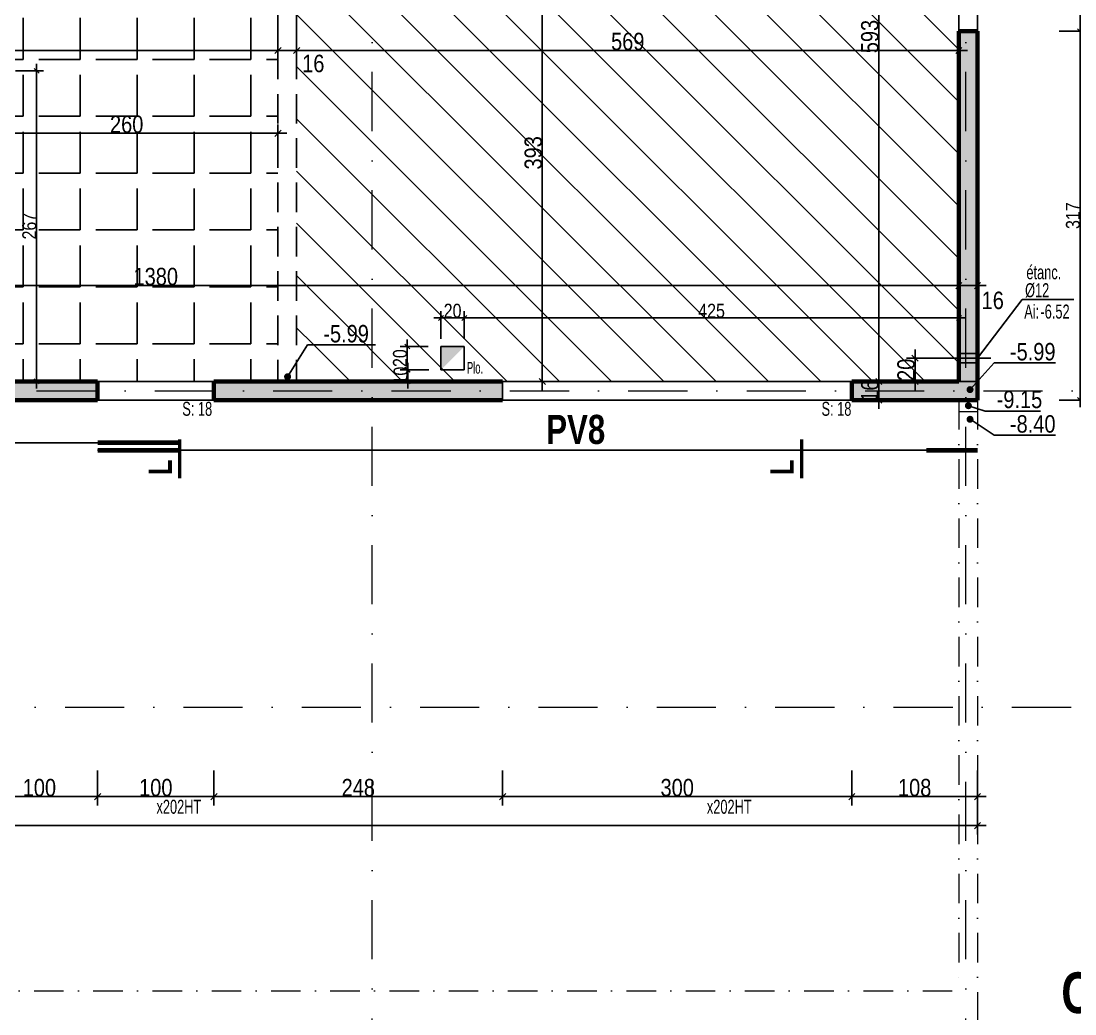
# Model space of a CAD drawing. Header units: millimetres. Extents: x 0 to 26881, y -27198 to -22998.
# Drawn here: x 22636 to 23542, y -25708 to -24855 of the extents above; entities that cross this region are included whole.
import ezdxf
from ezdxf.enums import TextEntityAlignment as Align

# ---------------------------------------------------------------- set-up
doc = ezdxf.new("R2010")
doc.units = ezdxf.units.MM
doc.linetypes.add('CACHEX2', pattern=[19.05, 12.7, -6.35])
doc.linetypes.add('TIRETPTX2', pattern=[50.8, 25.4, -12.7, 0, -12.7])
for name, color, linetype in [('01_cote_gen', 4, 'Continuous'), ('01_linteaux', 2, 'Continuous'), ('01_murs_sup', 2, 'CACHEX2'), ('01_poch_BN', 9, 'Continuous'), ('01_poch_murs', 253, 'Continuous'), ('01_poch_poteaux', 250, 'Continuous'), ('01_resv', 32, 'Continuous'), ('01_texte', 230, 'Continuous'), ('AA_COTES', 2, 'Continuous')]:
    doc.layers.add(name, color=color, linetype=linetype)
doc.layers.add('01_murs_coup', color=5, linetype='Continuous', lineweight=60)
doc.layers.add('01_tram_axes', color=2, linetype='TIRETPTX2', lineweight=9)
doc.styles.add('ARIAL NA', font='ARIALN.TTF')
doc.styles.add('impact', font='impact.ttf')
doc.styles.add('STYLE2', font='ARIALN.TTF')
doc.dimstyles.new('JB50', dxfattribs={"dimscale": 0.1, "dimtxt": 150, "dimasz": 15, "dimexe": 0.1, "dimexo": 0.1, "dimgap": 0.09, "dimtad": 1, "dimdec": 1, "dimdsep": 46, "dimtxsty": 'STYLE2', "dimblk1": 'BOND_G', "dimblk2": 'BOND_D', "dimsah": 1, "dimcen": 1.5, "dimdle": 0.01, "dimse1": 1, "dimse2": 1, "dimclrd": 4, "dimclre": 2, "dimclrt": 6, "dimazin": 2, "dimtfac": 2.333333, "dimtdec": 1, "dimtix": 1, "dimtmove": 2, "dimatfit": 3, "dimldrblk": 'BOND_G', "dimfxl": 1, "dimtolj": 1, "dimtzin": 0, "dimarcsym": 0})
doc.dimstyles.new('JB50res', dxfattribs={"dimscale": 0.1, "dimtxt": 120, "dimasz": 12, "dimexe": 0.1, "dimexo": 0.1, "dimgap": 0.09, "dimtad": 1, "dimdec": 1, "dimdsep": 46, "dimtxsty": 'STYLE2', "dimblk1": 'BOND_G', "dimblk2": 'BOND_D', "dimsah": 1, "dimcen": 1.5, "dimdle": 0.01, "dimse1": 1, "dimse2": 1, "dimclrd": 4, "dimclre": 2, "dimclrt": 6, "dimazin": 2, "dimtfac": 2.333333, "dimtdec": 1, "dimtix": 1, "dimtmove": 2, "dimatfit": 3, "dimldrblk": 'BOND_G', "dimfxl": 1, "dimtolj": 1, "dimtzin": 0, "dimarcsym": 0})

# ---------------------------------------------------------------- blocks, each defined once
blk = doc.blocks.new('BOND_G')
at = {"layer": 'AA_COTES', "color": 0}
for p, q in [((0, -5), (0, 15)), ((5, 0), (-5, 0)), ((1.77, 1.77), (-1.77, -1.77))]:
    blk.add_line(p, q, dxfattribs=at)
blk = doc.blocks.new('BOND_D')
at = {"layer": 'AA_COTES', "color": 0}
for p, q in [((5, 0), (-5, 0)), ((-1.77, -1.77), (1.77, 1.77)), ((0, 5), (0, -15))]:
    blk.add_line(p, q, dxfattribs=at)
blk = doc.blocks.new('*D2570')
at = {"layer": '01_cote_gen', "color": 4, "lineweight": -2, "ltscale": 0.1, "transparency": 16777216}
blk.add_line((23546.39, -24764.61), (23546.39, -24862.21), dxfattribs=at)
at = {"layer": 'Defpoints', "color": 0, "ltscale": 0.1, "transparency": 16777216}
for p in [(23433.67, -24763.41), (23433.67, -24863.41), (23546.39, -24863.41)]:
    blk.add_point(p, dxfattribs=at)
at = {"layer": '01_cote_gen', "color": 4, "lineweight": -2, "ltscale": 0.1, "transparency": 16777216, "xscale": 1.2, "yscale": 1.2, "zscale": 1.2}
for name, p, rotation in [('BOND_G', (23546.39, -24763.41), 90), ('BOND_D', (23546.39, -24863.41), 270)]:
    blk.add_blockref(name, p, dxfattribs=dict(at, rotation=rotation))
at = {"layer": '01_cote_gen', "color": 6, "ltscale": 0.1, "transparency": 16777216, "insert": (23540.25, -24813.41), "char_height": 12, "attachment_point": 5, "rotation": 90, "style": 'STYLE2'}
blk.add_mtext('\\A1;100', dxfattribs=at)
blk = doc.blocks.new('*D2571')
at = {"layer": '01_cote_gen', "color": 4, "lineweight": -2, "ltscale": 0.1, "transparency": 16777216}
blk.add_line((23546.39, -24864.61), (23546.39, -25179.21), dxfattribs=at)
at = {"layer": 'Defpoints', "color": 0, "ltscale": 0.1, "transparency": 16777216}
for p in [(23528.39, -24863.41), (23433.67, -25180.41), (23546.39, -25180.41)]:
    blk.add_point(p, dxfattribs=at)
at = {"layer": '01_cote_gen', "color": 4, "lineweight": -2, "ltscale": 0.1, "transparency": 16777216, "xscale": 1.2, "yscale": 1.2, "zscale": 1.2}
for name, p, rotation in [('BOND_G', (23546.39, -24863.41), 90), ('BOND_D', (23546.39, -25180.41), 270)]:
    blk.add_blockref(name, p, dxfattribs=dict(at, rotation=rotation))
at = {"layer": '01_cote_gen', "color": 6, "ltscale": 0.1, "transparency": 16777216, "insert": (23540.25, -25021.91), "char_height": 12, "attachment_point": 5, "rotation": 90, "style": 'STYLE2'}
blk.add_mtext('\\A1;317', dxfattribs=at)
blk = doc.blocks.new('*D2573')
at = {"layer": '01_cote_gen', "color": 4, "lineweight": -2, "ltscale": 0.1, "transparency": 16777216}
blk.add_line((23456.72, -25546.31), (21311.72, -25546.31), dxfattribs=at)
at = {"layer": 'Defpoints', "color": 0, "ltscale": 0.1, "transparency": 16777216}
for p in [(21310.22, -25180.41), (23458.22, -25180.41), (21310.22, -25546.31)]:
    blk.add_point(p, dxfattribs=at)
at = {"layer": '01_cote_gen', "color": 4, "lineweight": -2, "ltscale": 0.1, "transparency": 16777216, "xscale": 1.5, "yscale": 1.5, "zscale": 1.5, "rotation": 180}
blk.add_blockref('BOND_D', (21310.22, -25546.31), dxfattribs=at)
at = {"layer": '01_cote_gen', "color": 4, "lineweight": -2, "ltscale": 0.1, "transparency": 16777216, "xscale": 1.5, "yscale": 1.5, "zscale": 1.5}
blk.add_blockref('BOND_G', (23458.22, -25546.31), dxfattribs=at)
at = {"layer": '01_cote_gen', "color": 6, "ltscale": 0.1, "transparency": 16777216, "insert": (22384.22, -25538.64), "char_height": 15, "attachment_point": 5, "style": 'STYLE2'}
blk.add_mtext('\\A1;2148', dxfattribs=at)
blk = doc.blocks.new('*D2574')
at = {"layer": '01_cote_gen', "color": 4, "lineweight": -2, "ltscale": 0.1, "transparency": 16777216}
blk.add_line((23456.72, -25521.39), (23351.72, -25521.39), dxfattribs=at)
at = {"layer": 'Defpoints', "color": 0, "ltscale": 0.1, "transparency": 16777216}
for p in [(23350.22, -25180.41), (23458.22, -25180.41), (23350.22, -25521.39)]:
    blk.add_point(p, dxfattribs=at)
at = {"layer": '01_cote_gen', "color": 4, "lineweight": -2, "ltscale": 0.1, "transparency": 16777216, "xscale": 1.5, "yscale": 1.5, "zscale": 1.5, "rotation": 180}
blk.add_blockref('BOND_D', (23350.22, -25521.39), dxfattribs=at)
at = {"layer": '01_cote_gen', "color": 4, "lineweight": -2, "ltscale": 0.1, "transparency": 16777216, "xscale": 1.5, "yscale": 1.5, "zscale": 1.5}
blk.add_blockref('BOND_G', (23458.22, -25521.39), dxfattribs=at)
at = {"layer": '01_cote_gen', "color": 6, "ltscale": 0.1, "transparency": 16777216, "insert": (23404.22, -25513.72), "char_height": 15, "attachment_point": 5, "style": 'STYLE2'}
blk.add_mtext('\\A1;108', dxfattribs=at)
blk = doc.blocks.new('*D2575')
at = {"layer": '01_cote_gen', "color": 4, "lineweight": -2, "ltscale": 0.1, "transparency": 16777216}
blk.add_line((23348.72, -25521.39), (23051.72, -25521.39), dxfattribs=at)
at = {"layer": 'Defpoints', "color": 0, "ltscale": 0.1, "transparency": 16777216}
for p in [(23050.22, -25180.41), (23350.22, -25180.41), (23050.22, -25521.39)]:
    blk.add_point(p, dxfattribs=at)
at = {"layer": '01_cote_gen', "color": 4, "lineweight": -2, "ltscale": 0.1, "transparency": 16777216, "xscale": 1.5, "yscale": 1.5, "zscale": 1.5, "rotation": 180}
blk.add_blockref('BOND_D', (23050.22, -25521.39), dxfattribs=at)
at = {"layer": '01_cote_gen', "color": 4, "lineweight": -2, "ltscale": 0.1, "transparency": 16777216, "xscale": 1.5, "yscale": 1.5, "zscale": 1.5}
blk.add_blockref('BOND_G', (23350.22, -25521.39), dxfattribs=at)
at = {"layer": '01_cote_gen', "color": 6, "ltscale": 0.1, "transparency": 16777216, "insert": (23200.22, -25513.72), "char_height": 15, "attachment_point": 5, "style": 'STYLE2'}
blk.add_mtext('\\A1;300', dxfattribs=at)
blk = doc.blocks.new('*D2576')
at = {"layer": '01_cote_gen', "color": 4, "lineweight": -2, "ltscale": 0.1, "transparency": 16777216}
blk.add_line((23048.72, -25521.39), (22803.72, -25521.39), dxfattribs=at)
at = {"layer": 'Defpoints', "color": 0, "ltscale": 0.1, "transparency": 16777216}
for p in [(22802.22, -25180.41), (23050.22, -25180.41), (22802.22, -25521.39)]:
    blk.add_point(p, dxfattribs=at)
at = {"layer": '01_cote_gen', "color": 4, "lineweight": -2, "ltscale": 0.1, "transparency": 16777216, "xscale": 1.5, "yscale": 1.5, "zscale": 1.5, "rotation": 180}
blk.add_blockref('BOND_D', (22802.22, -25521.39), dxfattribs=at)
at = {"layer": '01_cote_gen', "color": 4, "lineweight": -2, "ltscale": 0.1, "transparency": 16777216, "xscale": 1.5, "yscale": 1.5, "zscale": 1.5}
blk.add_blockref('BOND_G', (23050.22, -25521.39), dxfattribs=at)
at = {"layer": '01_cote_gen', "color": 6, "ltscale": 0.1, "transparency": 16777216, "insert": (22926.22, -25513.72), "char_height": 15, "attachment_point": 5, "style": 'STYLE2'}
blk.add_mtext('\\A1;248', dxfattribs=at)
blk = doc.blocks.new('*D2577')
at = {"layer": '01_cote_gen', "color": 4, "lineweight": -2, "ltscale": 0.1, "transparency": 16777216}
blk.add_line((22800.72, -25521.39), (22703.72, -25521.39), dxfattribs=at)
at = {"layer": 'Defpoints', "color": 0, "ltscale": 0.1, "transparency": 16777216}
for p in [(22702.22, -25180.41), (22802.22, -25180.41), (22702.22, -25521.39)]:
    blk.add_point(p, dxfattribs=at)
at = {"layer": '01_cote_gen', "color": 4, "lineweight": -2, "ltscale": 0.1, "transparency": 16777216, "xscale": 1.5, "yscale": 1.5, "zscale": 1.5, "rotation": 180}
blk.add_blockref('BOND_D', (22702.22, -25521.39), dxfattribs=at)
at = {"layer": '01_cote_gen', "color": 4, "lineweight": -2, "ltscale": 0.1, "transparency": 16777216, "xscale": 1.5, "yscale": 1.5, "zscale": 1.5}
blk.add_blockref('BOND_G', (22802.22, -25521.39), dxfattribs=at)
at = {"layer": '01_cote_gen', "color": 6, "ltscale": 0.1, "transparency": 16777216, "insert": (22752.22, -25513.72), "char_height": 15, "attachment_point": 5, "style": 'STYLE2'}
blk.add_mtext('\\A1;100', dxfattribs=at)
blk = doc.blocks.new('*D2578')
at = {"layer": '01_cote_gen', "color": 4, "lineweight": -2, "ltscale": 0.1, "transparency": 16777216}
blk.add_line((22700.72, -25521.39), (22603.72, -25521.39), dxfattribs=at)
at = {"layer": 'Defpoints', "color": 0, "ltscale": 0.1, "transparency": 16777216}
for p in [(22602.22, -25180.41), (22702.22, -25180.41), (22602.22, -25521.39)]:
    blk.add_point(p, dxfattribs=at)
at = {"layer": '01_cote_gen', "color": 4, "lineweight": -2, "ltscale": 0.1, "transparency": 16777216, "xscale": 1.5, "yscale": 1.5, "zscale": 1.5, "rotation": 180}
blk.add_blockref('BOND_D', (22602.22, -25521.39), dxfattribs=at)
at = {"layer": '01_cote_gen', "color": 4, "lineweight": -2, "ltscale": 0.1, "transparency": 16777216, "xscale": 1.5, "yscale": 1.5, "zscale": 1.5}
blk.add_blockref('BOND_G', (22702.22, -25521.39), dxfattribs=at)
at = {"layer": '01_cote_gen', "color": 6, "ltscale": 0.1, "transparency": 16777216, "insert": (22652.22, -25513.72), "char_height": 15, "attachment_point": 5, "style": 'STYLE2'}
blk.add_mtext('\\A1;100', dxfattribs=at)
blk = doc.blocks.new('*D3454')
at = {"layer": '01_cote_gen', "color": 4, "lineweight": -2, "ltscale": 0.1, "transparency": 16777216}
blk.add_line((23440.72, -25082.04), (22063.72, -25082.04), dxfattribs=at)
at = {"layer": 'Defpoints', "color": 0, "ltscale": 0.1, "transparency": 16777216}
for p in [(22062.22, -25000.19), (23442.22, -25035.4), (22062.22, -25082.04)]:
    blk.add_point(p, dxfattribs=at)
at = {"layer": '01_cote_gen', "color": 4, "lineweight": -2, "ltscale": 0.1, "transparency": 16777216, "xscale": 1.5, "yscale": 1.5, "zscale": 1.5, "rotation": 180}
blk.add_blockref('BOND_D', (22062.22, -25082.04), dxfattribs=at)
at = {"layer": '01_cote_gen', "color": 4, "lineweight": -2, "ltscale": 0.1, "transparency": 16777216, "xscale": 1.5, "yscale": 1.5, "zscale": 1.5}
blk.add_blockref('BOND_G', (23442.22, -25082.04), dxfattribs=at)
at = {"layer": '01_cote_gen', "color": 6, "ltscale": 0.1, "transparency": 16777216, "insert": (22752.22, -25074.37), "char_height": 15, "attachment_point": 5, "style": 'STYLE2'}
blk.add_mtext('\\A1;1380', dxfattribs=at)
blk = doc.blocks.new('*D3455')
at = {"layer": '01_cote_gen', "color": 4, "lineweight": -2, "ltscale": 0.1, "transparency": 16777216}
blk.add_line((23456.72, -25082.04), (23443.72, -25082.04), dxfattribs=at)
at = {"layer": 'Defpoints', "color": 0, "ltscale": 0.1, "transparency": 16777216}
for p in [(23458.22, -25021.91), (23442.22, -25046.07), (23442.22, -25082.04)]:
    blk.add_point(p, dxfattribs=at)
at = {"layer": '01_cote_gen', "color": 4, "lineweight": -2, "ltscale": 0.1, "transparency": 16777216, "xscale": 1.5, "yscale": 1.5, "zscale": 1.5, "rotation": 180}
blk.add_blockref('BOND_D', (23442.22, -25082.04), dxfattribs=at)
at = {"layer": '01_cote_gen', "color": 4, "lineweight": -2, "ltscale": 0.1, "transparency": 16777216, "xscale": 1.5, "yscale": 1.5, "zscale": 1.5}
blk.add_blockref('BOND_G', (23458.22, -25082.04), dxfattribs=at)
at = {"layer": '01_cote_gen', "color": 6, "ltscale": 0.1, "transparency": 16777216, "insert": (23471.32, -25094.81), "char_height": 15, "attachment_point": 5, "style": 'STYLE2'}
blk.add_mtext('\\A1;16', dxfattribs=at)
blk = doc.blocks.new('*D3542')
at = {"layer": '01_cote_gen', "color": 4, "lineweight": -2, "ltscale": 0.1, "transparency": 16777216}
blk.add_line((23084.31, -24772.91), (23084.31, -25162.91), dxfattribs=at)
at = {"layer": 'Defpoints', "color": 0, "ltscale": 0.1, "transparency": 16777216}
for p in [(23047.54, -24771.41), (23084.31, -25164.41), (23089.93, -25164.41)]:
    blk.add_point(p, dxfattribs=at)
at = {"layer": '01_cote_gen', "color": 4, "lineweight": -2, "ltscale": 0.1, "transparency": 16777216, "xscale": 1.5, "yscale": 1.5, "zscale": 1.5}
for name, p, rotation in [('BOND_G', (23084.31, -24771.41), 90), ('BOND_D', (23084.31, -25164.41), 270)]:
    blk.add_blockref(name, p, dxfattribs=dict(at, rotation=rotation))
at = {"layer": '01_cote_gen', "color": 6, "ltscale": 0.1, "transparency": 16777216, "insert": (23076.64, -24967.91), "char_height": 15, "attachment_point": 5, "rotation": 90, "style": 'STYLE2'}
blk.add_mtext('\\A1;393', dxfattribs=at)
blk = doc.blocks.new('*D3543')
at = {"layer": '01_cote_gen', "color": 4, "lineweight": -2, "ltscale": 0.1, "transparency": 16777216}
for p, q in [((23373.46, -25162.91), (23373.46, -25161.41)), ((23373.46, -25180.41), (23373.46, -25164.41)), ((23373.46, -25181.91), (23373.46, -25183.41))]:
    blk.add_line(p, q, dxfattribs=at)
at = {"layer": 'Defpoints', "color": 0, "ltscale": 0.1, "transparency": 16777216}
for p in [(23373.46, -25164.41), (23373.46, -25164.41), (23373.46, -25180.41)]:
    blk.add_point(p, dxfattribs=at)
at = {"layer": '01_cote_gen', "color": 4, "lineweight": -2, "ltscale": 0.1, "transparency": 16777216, "xscale": 1.5, "yscale": 1.5, "zscale": 1.5}
for name, p, rotation in [('BOND_D', (23373.46, -25164.41), 270), ('BOND_G', (23373.46, -25180.41), 90)]:
    blk.add_blockref(name, p, dxfattribs=dict(at, rotation=rotation))
at = {"layer": '01_cote_gen', "color": 6, "ltscale": 0.1, "transparency": 16777216, "insert": (23365.79, -25172.41), "char_height": 15, "attachment_point": 5, "rotation": 90, "style": 'STYLE2'}
blk.add_mtext('\\A1;16', dxfattribs=at)
blk = doc.blocks.new('*D3544')
at = {"layer": '01_cote_gen', "color": 4, "lineweight": -2, "ltscale": 0.1, "transparency": 16777216}
blk.add_line((23373.46, -25162.91), (23373.46, -24572.91), dxfattribs=at)
at = {"layer": 'Defpoints', "color": 0, "ltscale": 0.1, "transparency": 16777216}
for p in [(23373.46, -24571.41), (23396.22, -24571.41), (23396.22, -25164.41)]:
    blk.add_point(p, dxfattribs=at)
at = {"layer": '01_cote_gen', "color": 4, "lineweight": -2, "ltscale": 0.1, "transparency": 16777216, "xscale": 1.5, "yscale": 1.5, "zscale": 1.5}
for name, p, rotation in [('BOND_D', (23373.46, -24571.41), 90), ('BOND_G', (23373.46, -25164.41), 270)]:
    blk.add_blockref(name, p, dxfattribs=dict(at, rotation=rotation))
at = {"layer": '01_cote_gen', "color": 6, "ltscale": 0.1, "transparency": 16777216, "insert": (23365.79, -24867.91), "char_height": 15, "attachment_point": 5, "rotation": 90, "style": 'STYLE2'}
blk.add_mtext('\\A1;593', dxfattribs=at)
blk = doc.blocks.new('*D3764')
at = {"layer": '01_cote_gen', "color": 4, "lineweight": -2, "ltscale": 0.1, "transparency": 16777216}
blk.add_line((23440.72, -24879.93), (22874.72, -24879.93), dxfattribs=at)
at = {"layer": 'Defpoints', "color": 0, "ltscale": 0.1, "transparency": 16777216}
for p in [(22873.22, -24879.93), (22873.22, -24882.97), (23442.22, -24898.18)]:
    blk.add_point(p, dxfattribs=at)
at = {"layer": '01_cote_gen', "color": 4, "lineweight": -2, "ltscale": 0.1, "transparency": 16777216, "xscale": 1.5, "yscale": 1.5, "zscale": 1.5, "rotation": 180}
blk.add_blockref('BOND_D', (22873.22, -24879.93), dxfattribs=at)
at = {"layer": '01_cote_gen', "color": 4, "lineweight": -2, "ltscale": 0.1, "transparency": 16777216, "xscale": 1.5, "yscale": 1.5, "zscale": 1.5}
blk.add_blockref('BOND_G', (23442.22, -24879.93), dxfattribs=at)
at = {"layer": '01_cote_gen', "color": 6, "ltscale": 0.1, "transparency": 16777216, "insert": (23157.72, -24872.26), "char_height": 15, "attachment_point": 5, "style": 'STYLE2'}
blk.add_mtext('\\A1;569', dxfattribs=at)
blk = doc.blocks.new('*D3765')
at = {"layer": '01_cote_gen', "color": 4, "lineweight": -2, "ltscale": 0.1, "transparency": 16777216}
blk.add_line((22871.72, -24879.93), (22858.72, -24879.93), dxfattribs=at)
at = {"layer": 'Defpoints', "color": 0, "ltscale": 0.1, "transparency": 16777216}
for p in [(22857.22, -24857.62), (22857.22, -24879.93), (22873.22, -24872.43)]:
    blk.add_point(p, dxfattribs=at)
at = {"layer": '01_cote_gen', "color": 4, "lineweight": -2, "ltscale": 0.1, "transparency": 16777216, "xscale": 1.5, "yscale": 1.5, "zscale": 1.5, "rotation": 180}
blk.add_blockref('BOND_D', (22857.22, -24879.93), dxfattribs=at)
at = {"layer": '01_cote_gen', "color": 4, "lineweight": -2, "ltscale": 0.1, "transparency": 16777216, "xscale": 1.5, "yscale": 1.5, "zscale": 1.5}
blk.add_blockref('BOND_G', (22873.22, -24879.93), dxfattribs=at)
at = {"layer": '01_cote_gen', "color": 6, "ltscale": 0.1, "transparency": 16777216, "insert": (22887.57, -24891.15), "char_height": 15, "attachment_point": 5, "style": 'STYLE2'}
blk.add_mtext('\\A1;16', dxfattribs=at)
blk = doc.blocks.new('*D3806')
at = {"layer": '01_poch_BN', "color": 4, "lineweight": -2, "ltscale": 0.1, "transparency": 16777216}
blk.add_line((23404.58, -25162.91), (23404.58, -25145.91), dxfattribs=at)
at = {"layer": 'Defpoints', "color": 0, "ltscale": 0.1, "transparency": 16777216}
for p in [(23404.58, -25144.41), (23426.99, -25144.41), (23421.47, -25164.41)]:
    blk.add_point(p, dxfattribs=at)
at = {"layer": '01_poch_BN', "color": 4, "lineweight": -2, "ltscale": 0.1, "transparency": 16777216, "xscale": 1.5, "yscale": 1.5, "zscale": 1.5}
for name, p, rotation in [('BOND_D', (23404.58, -25144.41), 90), ('BOND_G', (23404.58, -25164.41), 270)]:
    blk.add_blockref(name, p, dxfattribs=dict(at, rotation=rotation))
at = {"layer": '01_poch_BN', "color": 6, "ltscale": 0.1, "transparency": 16777216, "insert": (23396.91, -25154.41), "char_height": 15, "attachment_point": 5, "rotation": 90, "style": 'STYLE2'}
blk.add_mtext('\\A1;20', dxfattribs=at)
blk = doc.blocks.new('*D3924')
at = {"layer": '01_resv', "color": 4, "lineweight": -2, "ltscale": 0.1, "transparency": 16777216}
for p, q in [((22968.74, -25153.19), (22968.74, -25151.99)), ((22968.74, -25154.39), (22968.74, -25164.41)), ((22968.74, -25165.61), (22968.74, -25166.81))]:
    blk.add_line(p, q, dxfattribs=at)
at = {"layer": 'Defpoints', "color": 0, "ltscale": 0.1, "transparency": 16777216}
for p in [(23012.13, -25154.39), (22968.74, -25164.41), (23012.13, -25164.41)]:
    blk.add_point(p, dxfattribs=at)
at = {"layer": '01_resv', "color": 4, "lineweight": -2, "ltscale": 0.1, "transparency": 16777216, "xscale": 1.2, "yscale": 1.2, "zscale": 1.2}
for name, p, rotation in [('BOND_G', (22968.74, -25154.39), 270), ('BOND_D', (22968.74, -25164.41), 90)]:
    blk.add_blockref(name, p, dxfattribs=dict(at, rotation=rotation))
at = {"layer": '01_resv', "color": 6, "ltscale": 0.1, "transparency": 16777216, "insert": (22962.6, -25159.4), "char_height": 12, "attachment_point": 5, "rotation": 90, "style": 'STYLE2'}
blk.add_mtext('\\A1;10', dxfattribs=at)
blk = doc.blocks.new('*D3925')
at = {"layer": '01_resv', "color": 4, "lineweight": -2, "ltscale": 0.1, "transparency": 16777216}
blk.add_line((22968.24, -25153.19), (22968.24, -25135.59), dxfattribs=at)
at = {"layer": 'Defpoints', "color": 0, "ltscale": 0.1, "transparency": 16777216}
for p in [(22968.24, -25134.39), (23011.07, -25134.39), (22983.41, -25154.39)]:
    blk.add_point(p, dxfattribs=at)
at = {"layer": '01_resv', "color": 4, "lineweight": -2, "ltscale": 0.1, "transparency": 16777216, "xscale": 1.2, "yscale": 1.2, "zscale": 1.2}
for name, p, rotation in [('BOND_D', (22968.24, -25134.39), 90), ('BOND_G', (22968.24, -25154.39), 270)]:
    blk.add_blockref(name, p, dxfattribs=dict(at, rotation=rotation))
at = {"layer": '01_resv', "color": 6, "ltscale": 0.1, "transparency": 16777216, "insert": (22962.1, -25144.39), "char_height": 12, "attachment_point": 5, "rotation": 90, "style": 'STYLE2'}
blk.add_mtext('\\A1;20', dxfattribs=at)
blk = doc.blocks.new('*D3926')
at = {"layer": '01_resv', "color": 4, "lineweight": -2, "ltscale": 0.1, "transparency": 16777216}
blk.add_line((22998.44, -25109.87), (23016.04, -25109.87), dxfattribs=at)
at = {"layer": 'Defpoints', "color": 0, "ltscale": 0.1, "transparency": 16777216}
for p in [(23017.24, -25109.87), (22997.24, -25134.39), (23017.24, -25134.39)]:
    blk.add_point(p, dxfattribs=at)
at = {"layer": '01_resv', "color": 4, "lineweight": -2, "ltscale": 0.1, "transparency": 16777216, "xscale": 1.2, "yscale": 1.2, "zscale": 1.2, "rotation": 180}
blk.add_blockref('BOND_G', (22997.24, -25109.87), dxfattribs=at)
at = {"layer": '01_resv', "color": 4, "lineweight": -2, "ltscale": 0.1, "transparency": 16777216, "xscale": 1.2, "yscale": 1.2, "zscale": 1.2}
blk.add_blockref('BOND_D', (23017.24, -25109.87), dxfattribs=at)
at = {"layer": '01_resv', "color": 6, "ltscale": 0.1, "transparency": 16777216, "insert": (23007.24, -25103.74), "char_height": 12, "attachment_point": 5, "style": 'STYLE2'}
blk.add_mtext('\\A1;20', dxfattribs=at)
blk = doc.blocks.new('*D3927')
at = {"layer": '01_resv', "color": 4, "lineweight": -2, "ltscale": 0.1, "transparency": 16777216}
blk.add_line((23018.44, -25109.87), (23441.02, -25109.87), dxfattribs=at)
at = {"layer": 'Defpoints', "color": 0, "ltscale": 0.1, "transparency": 16777216}
for p in [(23442.22, -25109.87), (23017.24, -25117.93), (23442.22, -25117.93)]:
    blk.add_point(p, dxfattribs=at)
at = {"layer": '01_resv', "color": 4, "lineweight": -2, "ltscale": 0.1, "transparency": 16777216, "xscale": 1.2, "yscale": 1.2, "zscale": 1.2, "rotation": 180}
blk.add_blockref('BOND_G', (23017.24, -25109.87), dxfattribs=at)
at = {"layer": '01_resv', "color": 4, "lineweight": -2, "ltscale": 0.1, "transparency": 16777216, "xscale": 1.2, "yscale": 1.2, "zscale": 1.2}
blk.add_blockref('BOND_D', (23442.22, -25109.87), dxfattribs=at)
at = {"layer": '01_resv', "color": 6, "ltscale": 0.1, "transparency": 16777216, "insert": (23229.73, -25103.74), "char_height": 12, "attachment_point": 5, "style": 'STYLE2'}
blk.add_mtext('\\A1;425', dxfattribs=at)
blk = doc.blocks.new('*D4224')
at = {"layer": '01_cote_gen', "color": 4, "lineweight": -2, "transparency": 16777216}
blk.add_line((22649.77, -24898.61), (22649.77, -25163.21), dxfattribs=at)
at = {"layer": 'Defpoints', "color": 0, "transparency": 16777216}
for p in [(22579.21, -24897.41), (22646.49, -25164.41), (22649.77, -25164.41)]:
    blk.add_point(p, dxfattribs=at)
at = {"layer": '01_cote_gen', "color": 4, "lineweight": -2, "transparency": 16777216, "xscale": 1.2, "yscale": 1.2, "zscale": 1.2}
for name, p, rotation in [('BOND_G', (22649.77, -24897.41), 90), ('BOND_D', (22649.77, -25164.41), 270)]:
    blk.add_blockref(name, p, dxfattribs=dict(at, rotation=rotation))
at = {"layer": '01_cote_gen', "color": 6, "transparency": 16777216, "insert": (22643.63, -25030.91), "char_height": 12, "attachment_point": 5, "rotation": 90, "style": 'STYLE2'}
blk.add_mtext('\\A1;267', dxfattribs=at)
blk = doc.blocks.new('*D4226')
at = {"layer": '01_cote_gen', "color": 4, "lineweight": -2, "transparency": 16777216}
blk.add_line((22598.72, -24951.09), (22855.72, -24951.09), dxfattribs=at)
at = {"layer": 'Defpoints', "color": 0, "transparency": 16777216}
for p in [(22857.22, -24951.09), (22597.22, -24973.59), (22857.22, -24973.59)]:
    blk.add_point(p, dxfattribs=at)
at = {"layer": '01_cote_gen', "color": 4, "lineweight": -2, "transparency": 16777216, "xscale": 1.5, "yscale": 1.5, "zscale": 1.5, "rotation": 180}
blk.add_blockref('BOND_G', (22597.22, -24951.09), dxfattribs=at)
at = {"layer": '01_cote_gen', "color": 4, "lineweight": -2, "transparency": 16777216, "xscale": 1.5, "yscale": 1.5, "zscale": 1.5}
blk.add_blockref('BOND_D', (22857.22, -24951.09), dxfattribs=at)
at = {"layer": '01_cote_gen', "color": 6, "transparency": 16777216, "insert": (22727.22, -24943.43), "char_height": 15, "attachment_point": 5, "style": 'STYLE2'}
blk.add_mtext('\\A1;260', dxfattribs=at)
blk = doc.blocks.new('*D4227')
at = {"layer": '01_cote_gen', "color": 4, "lineweight": -2, "transparency": 16777216}
blk.add_line((22855.72, -24879.93), (22350.72, -24879.93), dxfattribs=at)
at = {"layer": 'Defpoints', "color": 0, "transparency": 16777216}
for p in [(22349.22, -24872.43), (22349.22, -24879.93), (22857.22, -24872.43)]:
    blk.add_point(p, dxfattribs=at)
at = {"layer": '01_cote_gen', "color": 4, "lineweight": -2, "transparency": 16777216, "xscale": 1.5, "yscale": 1.5, "zscale": 1.5, "rotation": 180}
blk.add_blockref('BOND_D', (22349.22, -24879.93), dxfattribs=at)
at = {"layer": '01_cote_gen', "color": 4, "lineweight": -2, "transparency": 16777216, "xscale": 1.5, "yscale": 1.5, "zscale": 1.5}
blk.add_blockref('BOND_G', (22857.22, -24879.93), dxfattribs=at)
at = {"layer": '01_cote_gen', "color": 6, "transparency": 16777216, "insert": (22603.22, -24872.26), "char_height": 15, "attachment_point": 5, "style": 'STYLE2'}
blk.add_mtext('\\A1;508', dxfattribs=at)

msp = doc.modelspace()

# ---------------------------------------------------------------- hatches: boundary and pattern name
at = {"layer": '01_poch_murs', "ltscale": 0.1}
h = msp.add_hatch(dxfattribs=at)
h.set_pattern_fill('ANGLE', color=256, scale=7, angle=90)
h.set_pattern_definition([(90, (0, 0), (-48.895, 3e-15), [35.56, -13.335]), (180, (0, 0), (-6e-15, -48.895), [35.56, -13.335])])
h.paths.add_polyline_path([(22780.22, -23812.41), (22634.22, -23812.41), (22597.22, -23812.41), (22597.22, -24405.41), (22743.22, -24405.41), (22743.22, -24370.41), (22780.22, -24370.41)])
h.paths.add_polyline_path([(22798.22, -23812.41), (22780.22, -23812.41), (22780.22, -24370.41), (22743.22, -24370.41), (22743.22, -24405.41), (22597.22, -24405.41), (22597.22, -24414.41), (22761.22, -24414.41), (22761.22, -24388.41), (22857.22, -24388.41), (22857.22, -24370.41), (22798.22, -24370.41)])
h.paths.add_polyline_path([(22857.22, -23812.41), (22798.22, -23812.41), (22798.22, -24370.41), (22857.22, -24370.41)], flags=17)
h.paths.add_polyline_path([(22577.22, -23812.41), (22534.22, -23812.41), (22349.22, -23812.41), (22349.22, -23863.41), (22339.22, -23863.41), (22339.22, -24063.41), (22349.22, -24063.41), (22349.22, -24212.41), (22339.22, -24212.41), (22339.22, -24312.41), (22349.22, -24312.41), (22349.22, -24405.41), (22577.22, -24405.41)])
h.paths.add_polyline_path([(22597.22, -23829.07), (22587.72, -23816.78, -1.397777), (22586.81, -23814.09), (22577.22, -23813.79), (22577.22, -24405.41), (22597.22, -24405.41)])
h.paths.add_polyline_path([(22445.75, -24698.58, 1), (22507.71, -24698.58, 1)], flags=0)
h.paths.add_polyline_path([(22445.75, -24698.58, -1), (22507.71, -24698.58, -1)], flags=16)
h.paths.add_polyline_path([(22597.22, -24618.01, -0.136889), (22584.22, -24571.41), (22577.22, -24571.41), (22577.22, -25164.41), (22597.22, -25164.41), (22597.22, -25144.06), (22587.85, -25159.1, -1.698837), (22585.55, -25160.38, -0.588638), (22587.85, -25159.1), (22597.22, -25144.06)])
h.paths.add_polyline_path([(22857.22, -24571.41), (22680.22, -24571.41), (22674.22, -24571.41), (22674.22, -24661.41, -0.262444), (22597.22, -24618.01), (22597.22, -25164.41), (22754.22, -25164.41), (22854.22, -25164.41), (22857.22, -25164.41)])
h.paths.add_polyline_path([(22723.32, -24698.58, -1), (22785.28, -24698.58, -1)], flags=16)
h.paths.add_polyline_path([(22674.22, -24571.41), (22597.22, -24571.41), (22597.22, -24618.01, 0.262444), (22674.22, -24661.41)], flags=17)
h.paths.add_polyline_path([(22598.17, -23829.27), (22623.95, -23829.27), (22623.95, -23810.64), (22598.17, -23810.64)], flags=9)
h.paths.add_polyline_path([(22613.66, -23839.69), (22660.49, -23839.69), (22660.49, -23816.72), (22613.66, -23816.72)], flags=24)
h.paths.add_polyline_path([(22373.21, -23839.69), (22420.03, -23839.69), (22420.03, -23816.72), (22373.21, -23816.72)], flags=24)
h.paths.add_polyline_path([(22453.36, -24723.12), (22493.42, -24723.12), (22493.42, -24669.61), (22453.36, -24669.61)], flags=8)
h.paths.add_polyline_path([(22453.4, -25164.85), (22489.97, -25164.85), (22489.97, -25127.35), (22453.4, -25127.35)], flags=9)
h.paths.add_polyline_path([(22730.93, -24723.12), (22770.99, -24723.12), (22770.99, -24669.61), (22730.93, -24669.61)], flags=24)
h.paths.add_polyline_path([(22613.91, -25134.95), (22660.73, -25134.95), (22660.73, -25111.97), (22613.91, -25111.97)], flags=24)
h.paths.add_polyline_path([(22786.38, -25164.85), (22822.96, -25164.85), (22822.96, -25127.35), (22786.38, -25127.35)], flags=9)
h.paths.add_polyline_path([(22675.48, -24658.7), (22675.48, -24637.43), (22657.48, -24637.43), (22657.48, -24658.7)], flags=24)
h.paths.add_polyline_path([(22380.21, -24702.51), (22380.21, -24682.41), (22400.21, -24682.41), (22400.21, -24702.51)])
h.paths.add_polyline_path([(22387.18, -24571.41), (22387.18, -24621.4), (22362.18, -24621.4), (22362.18, -24571.43), (22366.32, -24571.41), (22349.22, -24571.41), (22349.22, -24667.41), (22339.22, -24667.41), (22339.22, -24767.41), (22349.22, -24767.41), (22349.22, -24863.41), (22339.22, -24863.41), (22339.22, -25063.41), (22349.22, -25063.41), (22349.22, -25164.41), (22417.22, -25164.41), (22517.22, -25164.41), (22577.22, -25164.41), (22577.22, -24571.41)])
h = msp.add_hatch(dxfattribs=at)
h.set_pattern_fill('ANSI31', color=256, scale=10, angle=90)
h.paths.add_polyline_path([(23442.22, -23963.41), (23442.22, -23812.41), (23280.22, -23812.41), (23180.22, -23812.41), (23056.22, -23812.41), (22956.22, -23812.41), (22938.22, -23812.41), (22938.22, -24370.41), (22947.22, -24370.41), (22947.22, -24414.41), (23442.22, -24414.41), (23442.22, -24163.41)])
h.paths.add_polyline_path([(22938.22, -23837.71), (22882.56, -23837.71), (22873.22, -23825.62), (22873.22, -24370.41), (22938.22, -24370.41)])
h.paths.add_polyline_path([(23442.22, -24414.41), (22947.22, -24414.41), (22947.22, -24446.41), (22947.22, -24452.41, -0.414214), (23037.22, -24542.41), (22947.22, -24542.41), (22947.22, -24548.41), (22947.22, -24553.41), (23442.22, -24553.41)])
h.paths.add_polyline_path([(23442.22, -24571.41), (22947.22, -24571.41), (22947.22, -24771.41), (22938.22, -24771.41), (22938.22, -25164.41), (23050.22, -25164.41), (23350.22, -25164.41), (23442.22, -25164.41), (23442.22, -24863.41), (23442.22, -24763.41)])
h.paths.add_polyline_path([(23178.04, -24698.58, -1), (23240, -24698.58, -1)], flags=16)
h.paths.add_polyline_path([(22929.22, -24571.41), (22873.22, -24571.41), (22873.22, -25147.95), (22882.56, -25132.97), (22938.22, -25132.97), (22938.22, -24771.41), (22929.22, -24771.41)])
h.paths.add_polyline_path([(23256.09, -23829.27), (23281.87, -23829.27), (23281.87, -23810.64), (23256.09, -23810.64)], flags=9)
h.paths.add_polyline_path([(23031.97, -23829.27), (23057.75, -23829.27), (23057.75, -23810.64), (23031.97, -23810.64)], flags=9)
h.paths.add_polyline_path([(23446.47, -24081.83), (23446.47, -24041.19), (23408.25, -24041.19), (23408.25, -24081.83)], flags=9)
h.paths.add_polyline_path([(23184.85, -24723.99), (23226.51, -24723.99), (23226.51, -24669.41), (23184.85, -24669.41)], flags=24)
h.paths.add_polyline_path([(23190.29, -25165.6), (23232.09, -25165.6), (23232.09, -25126.61), (23190.29, -25126.61)], flags=9)
h.paths.add_polyline_path([(23446.35, -24821.25), (23446.35, -24784.67), (23408.85, -24784.67), (23408.85, -24821.25)], flags=9)
h.paths.add_polyline_path([(22892.33, -25134.95), (22939.16, -25134.95), (22939.16, -25111.97), (22892.33, -25111.97)], flags=9)
h = msp.add_hatch(dxfattribs=at)
h.set_pattern_fill('SACNCR', color=256, scale=10, angle=90)
edge = h.paths.add_edge_path()
edge.add_arc((22466.29, -24503.35), 30.98, 0, 360)
edge = h.paths.add_edge_path()
edge.add_arc((20598.56, -24883.72), 30.98, 0, 360)
h.paths.add_polyline_path([(21308.22, -24423.4), (21033.22, -24423.41), (21033.22, -24423.42), (20931.22, -24423.42), (20558.22, -24423.42), (20558.22, -24457.42), (20558.22, -24559.42), (20558.22, -25047.41), (20558.22, -25149.41), (20558.22, -25640.42), (20581.22, -25640.42), (20683.22, -25640.42), (20688.22, -25640.42), (20688.22, -25440.39), (20688.22, -25338.39), (20688.22, -25154.39), (20710.18, -25154.39), (20710.18, -24989.39), (20687.22, -24989.39), (20687.22, -24568.4), (20767.22, -24568.4), (20869.22, -24568.4), (20967.22, -24568.4), (21069.22, -24568.4), (21308.22, -24568.4)])
edge = h.paths.add_edge_path()
edge.add_arc((22719, -24503.35), 30.98, 0, 360)
h.paths.add_polyline_path([(22929.22, -24446.41), (22929.22, -24388.41), (22761.22, -24388.41), (22761.22, -24423.41), (22172.22, -24423.41), (22070.22, -24423.41), (21679.22, -24423.41), (21577.22, -24423.41), (21310.22, -24423.41), (21310.22, -24553.41), (21577.22, -24553.41), (21679.22, -24553.41), (22578.22, -24553.41), (22680.22, -24553.41), (22929.22, -24553.41), (22929.22, -24548.41)])
h = msp.add_hatch(color=256, dxfattribs=at)
h.dxf.hatch_style = 1
h.paths.add_polyline_path([(23458.22, -24863.41), (23442.22, -24863.41), (23442.22, -25164.41), (23458.22, -25164.41)])
h.paths.add_polyline_path([(22947.22, -24571.41), (22929.22, -24571.41), (22929.22, -24771.41), (22947.22, -24771.41)])
h = msp.add_hatch(dxfattribs=at)
h.set_pattern_fill('ANSI31', color=256, scale=10, angle=90)
h.paths.add_polyline_path([(22938.22, -25132.97), (22882.56, -25132.97), (22873.22, -25147.95), (22873.22, -25164.41), (22938.22, -25164.41)])
at = {"layer": '01_poch_poteaux', "ltscale": 0.1}
h = msp.add_hatch(color=256, dxfattribs=at)
h.dxf.hatch_style = 1
h.paths.add_polyline_path([(22106.22, -25164.41), (22062.22, -25164.41), (22044.22, -25164.41), (22044.22, -25180.41), (22106.22, -25180.41)])
h.paths.add_polyline_path([(22502.22, -25164.41), (22206.22, -25164.41), (22206.22, -25180.41), (22502.22, -25180.41)])
h.paths.add_polyline_path([(22702.22, -25164.41), (22602.22, -25164.41), (22602.22, -25180.41), (22702.22, -25180.41)])
h.paths.add_polyline_path([(23050.22, -25164.41), (22802.22, -25164.41), (22802.22, -25180.41), (23050.22, -25180.41)])
h = msp.add_hatch(color=256, dxfattribs=at)
h.dxf.hatch_style = 1
h.paths.add_polyline_path([(23458.22, -25164.41), (23442.22, -25164.41), (23350.22, -25164.41), (23350.22, -25180.41), (23458.22, -25180.41)])

# ---------------------------------------------------------------- linework, layer by layer
at = {"layer": '01_linteaux', "ltscale": 0.1}
for p, q in [((23442.22, -24763.41), (23442.22, -24863.41)), ((23458.22, -24763.41), (23458.22, -24863.41)), ((22702.22, -25164.41), (22802.22, -25164.41)), ((23050.22, -25164.41), (23350.22, -25164.41)), ((22702.22, -25180.41), (22802.22, -25180.41)), ((23050.22, -25180.41), (23350.22, -25180.41))]:
    msp.add_line(p, q, dxfattribs=at)
at = {"layer": '01_murs_coup'}
for p, q in [((23442.22, -24863.41), (23458.22, -24863.41)), ((23442.22, -24863.41), (23442.22, -25164.41)), ((23458.22, -24863.41), (23458.22, -25180.41)), ((22602.22, -25164.41), (22702.22, -25164.41)), ((22702.22, -25164.41), (22702.22, -25180.41)), ((22802.22, -25164.41), (22802.22, -25180.41)), ((22802.22, -25164.41), (23050.22, -25164.41)), ((23350.22, -25164.41), (23350.22, -25180.41)), ((23350.22, -25164.41), (23442.22, -25164.41)), ((22602.22, -25180.41), (22702.22, -25180.41)), ((22802.22, -25180.41), (23050.22, -25180.41)), ((23350.22, -25180.41), (23458.22, -25180.41))]:
    msp.add_line(p, q, dxfattribs=at)
at = {"layer": '01_murs_sup', "ltscale": 2}
for p, q in [((22857.22, -23812.41), (22857.22, -25164.41)), ((22873.22, -23812.41), (22873.22, -25164.41))]:
    msp.add_line(p, q, dxfattribs=at)
at = {"layer": '01_poch_poteaux', "ltscale": 0.1}
msp.add_line((23442.22, -25164.41), (23458.22, -25164.41), dxfattribs=at)
at = {"layer": '01_resv', "ltscale": 0.1}
for p, q in [((23017.24, -25134.39), (22997.24, -25134.39)), ((22997.24, -25134.39), (22997.24, -25154.39)), ((23017.24, -25154.39), (23017.24, -25134.39)), ((22997.24, -25154.39), (23017.24, -25154.39)), ((22997.24, -25154.39), (23017.24, -25154.39)), ((23050.22, -25164.41), (23050.22, -25180.41))]:
    msp.add_line(p, q, dxfattribs=at)
at = {"layer": '01_resv'}
for p, q in [((23458.22, -25140.41), (23442.22, -25140.41)), ((23469.72, -25144.41), (23426.99, -25144.41)), ((23458.22, -25148.41), (23442.22, -25148.41))]:
    msp.add_line(p, q, dxfattribs=at)
at = {"layer": '01_resv', "ltscale": 0.1}
msp.add_solid([(22997.24, -25154.39), (22997.24, -25134.39), (23017.24, -25134.39)], dxfattribs=at)
at = {"layer": '01_resv'}
msp.add_solid([(23458.22, -25140.41), (23442.22, -25140.41), (23442.22, -25148.41), (23458.22, -25148.41)], dxfattribs=at)
at = {"layer": '01_texte'}
for p, q in [((23458.22, -25144.41), (23496.66, -25094.06)), ((23540.95, -25094.06), (23496.66, -25094.06)), ((22865.48, -25160.38), (22882.56, -25132.97)), ((22940.89, -25132.97), (22882.56, -25132.97)), ((23451.8, -25171.46), (23472.47, -25148.44)), ((23525.32, -25148.44), (23472.47, -25148.44)), ((23450.37, -25185.28), (23464.7, -25189.97)), ((23451.8, -25196.97), (23472.47, -25210.55)), ((23464.7, -25189.97), (23512.3, -25189.97)), ((23525.32, -25210.55), (23472.47, -25210.55)), ((22299.22, -25217.07), (22772.24, -25217.07)), ((22702.24, -25223.57), (23458.22, -25223.57))]:
    msp.add_line(p, q, dxfattribs=at)
at = {"layer": '01_texte', "const_width": 3}
for points in [[(22863.98, -25160.38, 1), (22866.98, -25160.38, 1)], [(23450.3, -25171.46, 1), (23453.3, -25171.46, 1)], [(23448.87, -25185.28, 1), (23451.87, -25185.28, 1)], [(23450.3, -25196.97, 1), (23453.3, -25196.97, 1)]]:
    msp.add_lwpolyline(points, format="xyb", close=True, dxfattribs=at)
at = {"layer": '01_texte'}
for points, const_width in [([(22772.24, -25217.07), (22702.24, -25217.07)], 4), ([(22772.8, -25247.71), (22772.8, -25214.33)], 3), ([(23307.14, -25247.71), (23307.14, -25214.33)], 3), ([(22702.24, -25223.57), (22772.24, -25223.57)], 4), ([(23458.22, -25223.57), (23414.32, -25223.57)], 4)]:
    msp.add_lwpolyline(points, dxfattribs=dict(at, const_width=const_width))
at = {"layer": '01_tram_axes', "color": 253, "ltscale": 2}
for p, q in [((22938.22, -26474.69), (22938.22, -23114.83)), ((23448.3, -26474.69), (23448.3, -23114.83)), ((18988.49, -25172.41), (23635.77, -25172.41)), ((19013.04, -25444.41), (23660.32, -25444.41))]:
    msp.add_line(p, q, dxfattribs=at)
at = {"layer": '01_tram_axes'}
for p, q in [((23442.22, -25180.41), (23442.22, -25688.41)), ((23458.22, -25180.41), (23458.22, -26385.41)), ((23442.22, -25190.41), (23458.22, -25190.41)), ((22342.22, -25688.41), (23442.22, -25688.41))]:
    msp.add_line(p, q, dxfattribs=at)

# ---------------------------------------------------------------- texts
at = {"layer": '01_texte', "style": 'ARIAL NA', "width": 0.8}
for s, p in [('étanc.', (23515.21, -25080.18)), ('Ai: ', (23506.31, -25113.95))]:
    msp.add_text(s, height=12, dxfattribs=at).set_placement(p, align=Align.BOTTOM_CENTER)
for s, p in [('%%C12', (23499.08, -25095.61)), ('-6.52', (23512.29, -25113.95))]:
    msp.add_text(s, height=12, dxfattribs=at).set_placement(p, align=Align.BOTTOM_LEFT)
at = {"layer": '01_texte', "style": 'ARIAL NA'}
for s, p in [('-5.99', (22896.16, -25130.86)), ('-5.99', (23486.08, -25146.34)), ('-9.15', (23474.68, -25187.35)), ('-8.40', (23486.08, -25208.44))]:
    msp.add_text(s, height=15, dxfattribs=at).set_placement(p)
at = {"layer": '01_texte'}
for s, height, style, width, p in [('Plo.', 10, 'STYLE2', 0.7, (23019.58, -25157.63)), ('S: 18', 12, 'ARIAL NA', 0.8, (22775, -25193.96)), ('S: 18', 12, 'ARIAL NA', 0.8, (23324.19, -25193.96)), ('x202HT', 12, 'ARIAL NA', 0.8, (22752.82, -25536.07)), ('x202HT', 12, 'ARIAL NA', 0.8, (23225.7, -25536.07))]:
    msp.add_text(s, height=height, dxfattribs=dict(at, style=style, width=width)).set_placement(p)
at = {"layer": '01_texte', "style": 'impact'}
msp.add_text('PV8', height=25, dxfattribs=at).set_placement((23113.02, -25225.65), align=Align.BOTTOM_CENTER)
for p in [(22756.02, -25238.26), (23290.36, -25238.26)]:
    msp.add_text('L', height=20, rotation=90, dxfattribs=at).set_placement(p, align=Align.MIDDLE)
msp.add_text('COUPE S', height=35, dxfattribs=at).set_placement((23614.69, -25689.95), align=Align.MIDDLE)

# ---------------------------------------------------------------- dimensions: what is measured, and where the dimension line sits
at = {"layer": '01_cote_gen', "ltscale": 0.1}
for base, p1, p2, dimstyle, picture, middle in [((23373.46, -24571.41), (23396.22, -25164.41), (23396.22, -24571.41), 'JB50', '*D3544', (23365.79, -24867.91)), ((23546.39, -24863.41), (23433.67, -24763.41), (23433.67, -24863.41), 'JB50res', '*D2570', (23540.25, -24813.41)), ((23084.31, -25164.41), (23047.54, -24771.41), (23089.93, -25164.41), 'JB50', '*D3542', (23076.64, -24967.91)), ((23546.39, -25180.41), (23528.39, -24863.41), (23433.67, -25180.41), 'JB50res', '*D2571', (23540.25, -25021.91)), ((23373.46, -25164.41), (23373.46, -25180.41), (23373.46, -25164.41), 'JB50', '*D3543', (23365.79, -25172.41))]:
    dim = msp.add_linear_dim(base=base, p1=p1, p2=p2, angle=90, dimstyle=dimstyle, dxfattribs=at)
    dim.commit()
    dim.dimension.update_dxf_attribs({"geometry": picture, "text_midpoint": middle})
at = {"layer": '01_cote_gen'}
for base, p1, p2, picture, middle in [((22349.22, -24879.93), (22857.22, -24872.43), (22349.22, -24872.43), '*D4227', (22603.22, -24872.26)), ((22857.22, -24951.09), (22597.22, -24973.59), (22857.22, -24973.59), '*D4226', (22727.22, -24943.43))]:
    dim = msp.add_linear_dim(base=base, p1=p1, p2=p2, dimstyle='JB50', dxfattribs=at)
    dim.commit()
    dim.dimension.update_dxf_attribs({"geometry": picture, "text_midpoint": middle})
at = {"layer": '01_cote_gen', "ltscale": 0.1}
for base, p1, p2, picture, middle in [((22857.22, -24879.93), (22873.22, -24872.43), (22857.22, -24857.62), '*D3765', (22887.57, -24891.15)), ((23442.22, -25082.04), (23458.22, -25021.91), (23442.22, -25046.07), '*D3455', (23471.32, -25094.81))]:
    dim = msp.add_linear_dim(base=base, p1=p1, p2=p2, dimstyle='JB50', dxfattribs=at)
    dim.commit()
    dim.dimension.update_dxf_attribs({"geometry": picture, "text_midpoint": middle, "dimtype": 160})
for base, p1, p2, picture, middle in [((22873.22, -24879.93), (23442.22, -24898.18), (22873.22, -24882.97), '*D3764', (23157.72, -24872.26)), ((22062.22, -25082.04), (23442.22, -25035.4), (22062.22, -25000.19), '*D3454', (22752.22, -25074.37)), ((21310.22, -25546.31), (23458.22, -25180.41), (21310.22, -25180.41), '*D2573', (22384.22, -25538.64)), ((22602.22, -25521.39), (22702.22, -25180.41), (22602.22, -25180.41), '*D2578', (22652.22, -25513.72)), ((22702.22, -25521.39), (22802.22, -25180.41), (22702.22, -25180.41), '*D2577', (22752.22, -25513.72)), ((22802.22, -25521.39), (23050.22, -25180.41), (22802.22, -25180.41), '*D2576', (22926.22, -25513.72)), ((23050.22, -25521.39), (23350.22, -25180.41), (23050.22, -25180.41), '*D2575', (23200.22, -25513.72)), ((23350.22, -25521.39), (23458.22, -25180.41), (23350.22, -25180.41), '*D2574', (23404.22, -25513.72))]:
    dim = msp.add_linear_dim(base=base, p1=p1, p2=p2, dimstyle='JB50', dxfattribs=at)
    dim.commit()
    dim.dimension.update_dxf_attribs({"geometry": picture, "text_midpoint": middle})
at = {"layer": '01_cote_gen'}
dim = msp.add_linear_dim(base=(22649.77, -25164.41), p1=(22579.21, -24897.41), p2=(22646.49, -25164.41), angle=90, dimstyle='JB50res', dxfattribs=at)
dim.commit()
dim.dimension.update_dxf_attribs({"geometry": '*D4224', "text_midpoint": (22643.63, -25030.91)})
at = {"layer": '01_poch_BN', "ltscale": 0.1}
dim = msp.add_linear_dim(base=(23404.58, -25144.41), p1=(23421.47, -25164.41), p2=(23426.99, -25144.41), angle=90, dimstyle='JB50', dxfattribs=at)
dim.commit()
dim.dimension.update_dxf_attribs({"geometry": '*D3806', "text_midpoint": (23396.91, -25154.41)})
at = {"layer": '01_resv', "ltscale": 0.1}
for base, p1, p2, picture, middle in [((23017.24, -25109.87), (22997.24, -25134.39), (23017.24, -25134.39), '*D3926', (23007.24, -25103.74)), ((23442.22, -25109.87), (23017.24, -25117.93), (23442.22, -25117.93), '*D3927', (23229.73, -25103.74))]:
    dim = msp.add_linear_dim(base=base, p1=p1, p2=p2, dimstyle='JB50res', dxfattribs=at)
    dim.commit()
    dim.dimension.update_dxf_attribs({"geometry": picture, "text_midpoint": middle})
for base, p1, p2, picture, middle in [((22968.24, -25134.39), (22983.41, -25154.39), (23011.07, -25134.39), '*D3925', (22962.1, -25144.39)), ((22968.74, -25164.41), (23012.13, -25154.39), (23012.13, -25164.41), '*D3924', (22962.6, -25159.4))]:
    dim = msp.add_linear_dim(base=base, p1=p1, p2=p2, angle=90, dimstyle='JB50res', dxfattribs=at)
    dim.commit()
    dim.dimension.update_dxf_attribs({"geometry": picture, "text_midpoint": middle})

doc.saveas('drawing.dxf')
